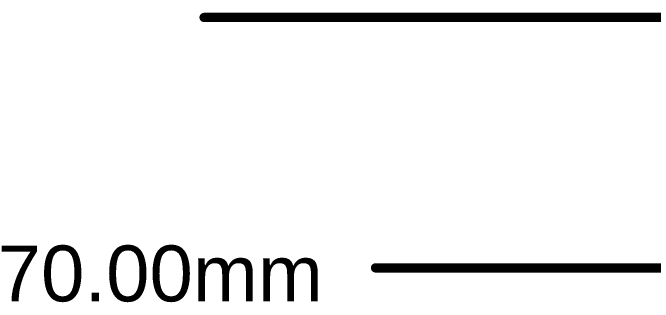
# Model space of a CAD drawing. Header units: inches. Extents: x -18 to 202, y -11 to 119.
# Drawn here: x 20.97 to 38.44, y -11.45 to -3.56 of the extents above; entities that cross this region are included whole.
import ezdxf

# ---------------------------------------------------------------- set-up
doc = ezdxf.new("R2010")
doc.units = ezdxf.units.IN
doc.layers.add('Dimension', color=6, linetype='Continuous')
doc.styles.add('Arial', font='', dxfattribs={"height": 0.2})
doc.styles.get('Arial').set_extended_font_data('Arial')

msp = doc.modelspace()

# ---------------------------------------------------------------- linework, layer by layer
at = {"layer": 'Dimension'}
for points in [[(26.188, -3.688, 0.254, 0.254, 0), (70.129, -3.688, 0.254, 0.254, 0)], [(30.866, -10.516, 0.254, 0.254, 0), (60.914, -10.516, 0.254, 0.254, 0)]]:
    msp.add_lwpolyline(points, format="xyseb", dxfattribs=at)
for points in [[(26.125, -3.688, 0.127, 0.127, 1), (26.252, -3.688, 0.127, 0.127, 1)], [(30.802, -10.516, 0.127, 0.127, 1), (30.929, -10.516, 0.127, 0.127, 1)]]:
    msp.add_lwpolyline(points, format="xyseb", close=True, dxfattribs=at)

# ---------------------------------------------------------------- texts
at = {"layer": 'Dimension', "style": 'Arial'}
msp.add_text('70.00mm', height=1.524, dxfattribs=at).set_placement((20.556, -11.43))

doc.saveas('drawing.dxf')
